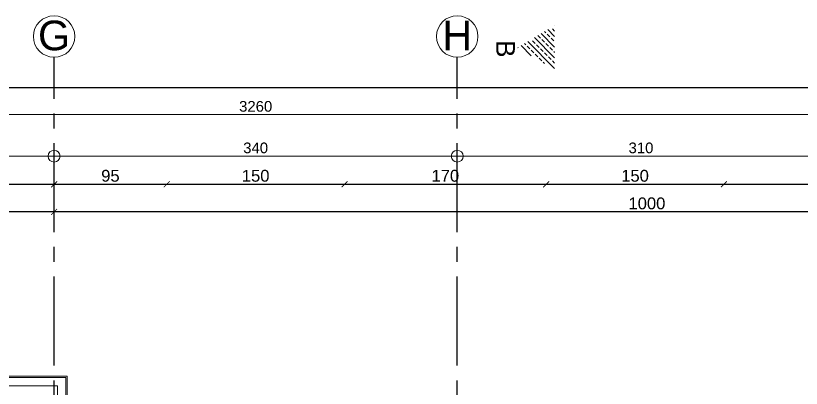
# Model space of a CAD drawing. Header units: millimetres. Extents: x 2778 to 13672, y 1832 to 5175.
# Drawn here: x 4579 to 5242, y 4821 to 5135 of the extents above; entities that cross this region are included whole.
import ezdxf

# ---------------------------------------------------------------- set-up
doc = ezdxf.new("R2010")
doc.units = ezdxf.units.MM
doc.linetypes.add('CENTER2', pattern=[112.5, 75, -12.5, 12.5, -12.5])
doc.linetypes.add('DASHDOT2', pattern=[12.7, 6.35, -3.175, 0, -3.175])
for name, color, linetype, lineweight in [('aks', 251, 'DASHDOT2', 35), ('kesit çizgisi', 1, 'DASHDOT2', 40), ('sıva dış', 30, 'Continuous', 9), ('tarama', 251, 'Continuous', 0), ('yalıtım', 107, 'Continuous', 0), ('ÖLÇÜ İÇ', 7, 'Continuous', 9)]:
    doc.layers.add(name, color=color, linetype=linetype, lineweight=lineweight)
for name, color, linetype in [('İÇÖLÇÜ', 7, 'Continuous'), ('Standart', 7, 'Continuous'), ('Ölçülendirme', 7, 'Continuous')]:
    doc.layers.add(name, color=color, linetype=linetype)
doc.styles.add('arial_1_18', font='arial.ttf', dxfattribs={"height": 0.2})
doc.styles.get("Standard").update_dxf_attribs({"font": 'arial.ttf'})
doc.dimstyles.new('zulay iç ölçü', dxfattribs={"dimtxt": 10, "dimasz": 5, "dimexe": 0.18, "dimexo": 0, "dimgap": 2, "dimtad": 3, "dimdec": 0, "dimzin": 0, "dimdsep": 46, "dimtxsty": 'Standard', "dimblk": 'ARCHTICK', "dimcen": 0.09, "dimse1": 1, "dimse2": 1, "dimadec": 0, "dimazin": 0, "dimtfac": 1, "dimtdec": 0, "dimtix": 1, "dimtofl": 0, "dimtmove": 0, "dimatfit": 3, "dimldrblk": 'ARCHTICK', "dimfxl": 1, "dimtolj": 1, "dimtzin": 0, "dimarcsym": 0})

# ---------------------------------------------------------------- blocks, each defined once
blk = doc.blocks.new('IDE242Entity1386')
at = {"layer": 'Ölçülendirme', "color": 1, "linetype": 'Continuous', "lineweight": 5}
for points in [[(-8, 2693), (3268, 2693)], [(-8, 2658), (3268, 2658)]]:
    blk.add_lwpolyline(points, dxfattribs=at)
for centre in [(1460, 2658), (1800, 2658)]:
    blk.add_circle(centre, 5, dxfattribs=at)
at = {"layer": 'Ölçülendirme', "color": 1, "linetype": 'Continuous', "lineweight": 5, "style": 'arial_1_18'}
for s, p in [('3260', (1616.02, 2695.5)), ('340', (1619.51, 2660.5)), ('310', (1944.51, 2660.5))]:
    blk.add_text(s, height=9, dxfattribs=at).set_placement(p)
blk = doc.blocks.new('_ArchTick')
at = {"color": 0, "linetype": 'ByBlock', "const_width": 0.15}
blk.add_lwpolyline([(-0.5, -0.5), (0.5, 0.5)], dxfattribs=at)
blk = doc.blocks.new('*D1789')
at = {"layer": 'Defpoints', "color": 0, "transparency": 16777216}
for p in [(3151.58, 5074.42), (3151.58, 5074.42), (7881.58, 5074.42)]:
    blk.add_point(p, dxfattribs=at)
at = {"layer": 'ÖLÇÜ İÇ', "color": 0, "lineweight": -2, "transparency": 16777216}
blk.add_line((7881.58, 5074.42), (3151.58, 5074.42), dxfattribs=at)
at = {"layer": 'ÖLÇÜ İÇ', "color": 0, "lineweight": -2, "transparency": 16777216, "xscale": 5, "yscale": 5, "zscale": 5, "rotation": 180}
blk.add_blockref('_ArchTick', (3151.58, 5074.42), dxfattribs=at)
at = {"layer": 'ÖLÇÜ İÇ', "color": 0, "lineweight": -2, "transparency": 16777216, "xscale": 5, "yscale": 5, "zscale": 5}
blk.add_blockref('_ArchTick', (7881.58, 5074.42), dxfattribs=at)
at = {"layer": 'ÖLÇÜ İÇ', "color": 0, "transparency": 16777216, "insert": (5516.58, 5081.52), "char_height": 10, "attachment_point": 5}
blk.add_mtext('\\A1;4730', dxfattribs=at)

msp = doc.modelspace()

# ---------------------------------------------------------------- hatches: boundary and pattern name
at = {"layer": 'tarama'}
h = msp.add_hatch(dxfattribs=at)
h.set_pattern_fill('ANSI33', color=256, style=0)
h.set_pattern_definition([(315, (-17526.459, 190822.286), (-4.49012806, -4.49012806), []), (315, (-17521.969, 190822.286), (-4.49012806, -4.49012806), [3.175, -1.5875])])
h.paths.add_polyline_path([(5002.74, 5108.32), (5033.76, 5126.9), (5033.76, 5089.74)])

# ---------------------------------------------------------------- linework, layer by layer
at = {"layer": 'aks', "color": 251, "linetype": 'CENTER2', "lineweight": -3}
for points in [[(4611.58, 2140.23), (4611.58, 5100.23)], [(4951.58, 2140.23), (4951.58, 5100.23)]]:
    msp.add_lwpolyline(points, dxfattribs=at)
at = {"layer": 'aks', "color": 30, "linetype": 'Continuous', "lineweight": 5}
for centre in [(4611.58, 5117.73), (4951.58, 5117.73)]:
    msp.add_circle(centre, 17.5, dxfattribs=at)
at = {"layer": 'İÇÖLÇÜ'}
for p, q in [((4461.58, 4993.09), (4611.58, 4993.09)), ((4611.58, 4993.09), (4706.58, 4993.09)), ((4706.58, 4993.09), (4856.58, 4993.09)), ((4856.58, 4993.09), (5026.58, 4993.09)), ((5026.58, 4993.09), (5176.58, 4993.09)), ((5176.58, 4993.09), (5331.58, 4993.09)), ((4611.58, 4969.82), (4131.58, 4969.82)), ((5611.58, 4969.82), (4611.58, 4969.82))]:
    msp.add_line(p, q, dxfattribs=at)
at = {"layer": 'sıva dış'}
for p, q in [((4128.58, 4823.23), (4614.58, 4823.23)), ((4614.58, 4823.23), (4614.58, 4693.23))]:
    msp.add_line(p, q, dxfattribs=at)
at = {"layer": 'yalıtım'}
for p, q in [((4120.58, 4831.23), (4622.58, 4831.23)), ((4622.58, 4831.23), (4622.58, 4701.23)), ((4121.58, 4830.23), (4621.58, 4830.23)), ((4621.58, 4830.23), (4621.58, 4700.23))]:
    msp.add_line(p, q, dxfattribs=at)

# ---------------------------------------------------------------- block references
at = {"layer": 'İÇÖLÇÜ', "xscale": 5, "yscale": 5, "zscale": 5}
for p in [(4611.58, 4993.09), (4706.58, 4993.09), (4856.58, 4993.09), (5026.58, 4993.09), (5176.58, 4993.09), (4611.58, 4969.82)]:
    msp.add_blockref('_ArchTick', p, dxfattribs=at)
at = {"layer": 'İÇÖLÇÜ', "xscale": 5, "yscale": 5, "zscale": 5, "rotation": 180}
for p in [(4611.58, 4993.09), (4706.58, 4993.09), (4856.58, 4993.09), (5026.58, 4993.09), (5176.58, 4993.09), (4611.58, 4969.82)]:
    msp.add_blockref('_ArchTick', p, dxfattribs=at)
at = {"layer": 'Standart'}
msp.add_blockref('IDE242Entity1386', (3151.58, 2358.8), dxfattribs=at)

# ---------------------------------------------------------------- texts
at = {"layer": 'aks', "color": 1, "linetype": 'Continuous', "lineweight": 5, "style": 'arial_1_18'}
for s, p in [('G', (4598.01, 5106.11)), ('H', (4938.98, 5106.11))]:
    msp.add_text(s, height=25, dxfattribs=at).set_placement(p)
at = {"layer": 'İÇÖLÇÜ', "char_height": 10, "attachment_point": 5}
for s, insert in [('\\A1;95', (4659.08, 5000.2)), ('\\A1;150', (4781.58, 5000.2)), ('\\A1;170', (4941.58, 5000.2)), ('\\A1;150', (5101.58, 5000.2)), ('\\A1;1000', (5111.58, 4976.93))]:
    msp.add_mtext(s, dxfattribs=dict(at, insert=insert))
at = {"layer": 'kesit çizgisi', "color": 1}
msp.add_text('B', height=15.82, rotation=270, dxfattribs=at).set_placement((4984.48, 5114.73))

# ---------------------------------------------------------------- dimensions: what is measured, and where the dimension line sits
at = {"layer": 'ÖLÇÜ İÇ', "color": 1}
dim = msp.add_linear_dim(base=(3151.58, 5074.42), p1=(7881.58, 5074.42), p2=(3151.58, 5074.42), dimstyle='zulay iç ölçü', dxfattribs=at)
dim.commit()
dim.dimension.update_dxf_attribs({"geometry": '*D1789', "text_midpoint": (5516.58, 5081.52)})

doc.saveas('drawing.dxf')
